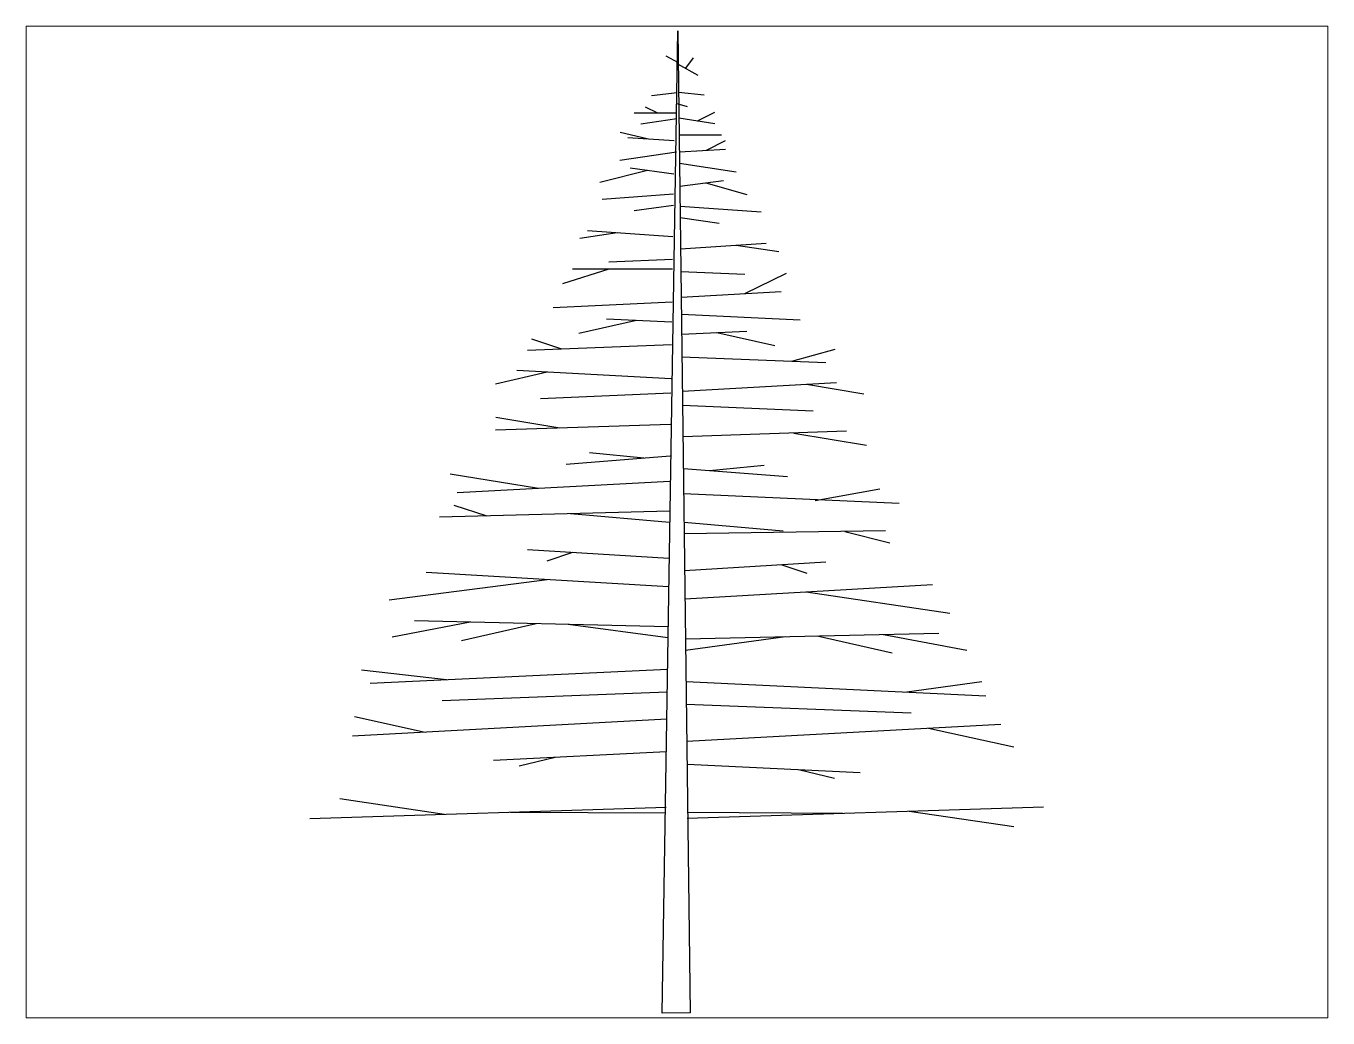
# Paper-space layout 'Layout1' of a CAD drawing. Header units: millimetres. Extents: x 1.05 to 9.45, y 0.8 to 7.2.
# The model-space entities are those that its viewports show. They can reach past a viewport. Long polylines and large blocks are cut down to what shows.
import ezdxf

# ---------------------------------------------------------------- set-up
doc = ezdxf.new("R2010")
doc.units = ezdxf.units.MM
doc.header["$MEASUREMENT"] = 0

# ---------------------------------------------------------------- blocks, each defined once
blk = doc.blocks.new('M_SITE2D_ELEV_TREES_Tree 3')
at = {"color": 0, "linetype": 'ByBlock'}
for p, q in [((-63.846, 0), (0, 4000)), ((0, 4000), (50.133, 1.116)), ((2.049, 3870.04), (-48.156, 3897.844)), ((32.148, 3847.792), (64.146, 3890.016)), ((-2.049, 3866.732), (81.528, 3820.444)), ((-3.123, 3747.564), (-107.598, 3735.972)), ((3.123, 3750.868), (107.598, 3739.276)), ((-6.726, 3664.956), (-178.536, 3665.3)), ((-82.167, 3665.108), (-131.802, 3690.056)), ((-4.545, 3704.468), (38.076, 3692.896)), ((80.46, 3634.224), (151.05, 3669.708)), ((-4.437, 3642.656), (-151.05, 3620.02)), ((4.437, 3645.96), (151.05, 3623.324)), ((-124.944, 3559.992), (-235.116, 3586.856)), ((-15.069, 3553.036), (-203.391, 3564.956)), ((5.307, 3576.604), (177.12, 3576.944)), ((116.052, 3514.004), (194.499, 3553.756)), ((-5.742, 3506.864), (-236.934, 3472.192)), ((6.18, 3507.052), (194.499, 3518.968)), ((6.759, 3460.876), (237.951, 3426.208)), ((-123.285, 3431.212), (-318.279, 3382.736)), ((-16.818, 3417.044), (-194.7, 3440.712)), ((7.926, 3367.752), (185.808, 3391.424)), ((114.396, 3381.92), (281.4, 3333.448)), ((-17.835, 3335.708), (-307.671, 3313.164)), ((-18.414, 3289.724), (-177.321, 3266.784)), ((8.946, 3286.416), (339.918, 3263.876)), ((9.522, 3240.436), (168.429, 3217.496)), ((-20.013, 3162.02), (-368.502, 3185.62)), ((-246.714, 3177.372), (-398.706, 3154.18)), ((11.124, 3112.732), (359.613, 3136.328)), ((237.822, 3128.08), (411.753, 3101.544)), ((-281.085, 3029.324), (-469.587, 2969.908)), ((-21.441, 3029.564), (-428.676, 3029.188)), ((-21.174, 3069.48), (-281.601, 3058.072)), ((12.282, 3020.188), (272.709, 3008.78)), ((272.994, 2930.608), (441.972, 3013.524)), ((13.596, 2915.476), (420.444, 2939.212)), ((-23.352, 2895.792), (-507.546, 2872.548)), ((-168.177, 2820.612), (-403.263, 2768.192)), ((-24.375, 2814.068), (-290.292, 2826.168)), ((14.46, 2846.504), (498.654, 2823.26)), ((15.486, 2764.78), (281.4, 2776.876)), ((159.288, 2771.32), (394.371, 2718.9)), ((-25.53, 2721.912), (-611.826, 2698.62)), ((-472.908, 2704.14), (-594.447, 2745)), ((16.641, 2672.624), (602.934, 2649.332)), ((464.016, 2654.848), (640.995, 2703.5)), ((-532.38, 2610.636), (-742.056, 2561.44)), ((-27.279, 2582.616), (-655.278, 2617.452)), ((18.387, 2533.328), (646.386, 2568.164)), ((523.491, 2561.348), (756.945, 2521.784)), ((-28.005, 2524.656), (-559.686, 2501.504)), ((19.113, 2475.368), (550.794, 2452.212)), ((-29.604, 2397.144), (-742.179, 2373.956)), ((-480.78, 2382.464), (-741.918, 2426.084)), ((20.712, 2347.856), (686.601, 2371.044)), ((471.891, 2362.54), (768.048, 2313.072)), ((-138.051, 2259.56), (-359.811, 2281.192)), ((-31.224, 2267.892), (-455.403, 2234.812)), ((129.159, 2210.272), (350.922, 2231.904)), ((-568.206, 2136.432), (-927.723, 2194.364)), ((22.332, 2218.6), (446.514, 2185.524)), ((-32.514, 2164.92), (-898.599, 2118.86)), ((559.317, 2087.14), (823.17, 2135.336)), ((23.622, 2115.628), (901.38, 2077.36)), ((-34.545, 2043.556), (-970.938, 2020.28)), ((-776.331, 2024.532), (-911.331, 2066.688)), ((-33.969, 1997.576), (-437.709, 2033.216)), ((25.08, 1999.516), (428.817, 1963.876)), ((25.656, 1953.536), (845.625, 1965.128)), ((679.905, 1960.88), (862.815, 1915.024)), ((-36.438, 1851.936), (-611.826, 1886.956)), ((-428.922, 1875.824), (-533.616, 1840.576)), ((27.546, 1802.648), (602.934, 1837.668)), ((420.03, 1826.536), (524.724, 1791.288)), ((-531.945, 1764.52), (-1175.883, 1681.644)), ((-37.89, 1736.016), (-1024.668, 1794.196)), ((29.001, 1686.728), (1037.442, 1744.904)), ((523.053, 1715.232), (1106.964, 1628.956)), ((-846.228, 1591.88), (-1163.538, 1531.652)), ((-39.93, 1573.344), (-1072.404, 1597.076)), ((-576.462, 1585.676), (-881.22, 1515.912)), ((-40.5, 1527.944), (-446.601, 1582.692)), ((31.041, 1524.052), (1063.512, 1547.788)), ((837.336, 1542.588), (1176.483, 1478.216)), ((31.608, 1478.652), (437.709, 1533.4)), ((567.573, 1536.388), (872.331, 1466.62)), ((-941.838, 1357.228), (-1288.278, 1397.248)), ((-42.105, 1399.852), (-1252.701, 1342.5)), ((33.216, 1350.56), (1254.696, 1292.692)), ((932.949, 1307.936), (1237.314, 1350.668)), ((-43.266, 1307.308), (-959.43, 1272.412)), ((34.374, 1258.02), (950.541, 1223.124)), ((-45.156, 1196.868), (-1324.416, 1127.452)), ((-1029.087, 1143.476), (-1316.589, 1206.968)), ((36.264, 1107.324), (1315.527, 1176.74)), ((1020.198, 1160.716), (1367.667, 1083.98)), ((-46.32, 1063.74), (-750.849, 1028.972)), ((-499.845, 1041.356), (-646.587, 1005.724)), ((37.428, 1014.448), (741.96, 979.68)), ((490.953, 992.068), (637.695, 956.432)), ((-950.622, 808.616), (-1376.538, 872.276)), ((-46.95, 837.496), (-1498.2, 791.12)), ((-48.783, 813.88), (-681.174, 817.228)), ((38.058, 794.176), (1489.311, 840.552)), ((39.894, 817.792), (672.282, 814.444)), ((941.73, 823.056), (1367.649, 759.396)), ((50.133, 1.116), (-63.846, 0))]:
    blk.add_line(p, q, dxfattribs=at)

msp = doc.modelspace()

# ---------------------------------------------------------------- block references
msp.add_blockref('M_SITE2D_ELEV_TREES_Tree 3', (18800, 18200))

psp = doc.layouts.get("Layout1")

# ---------------------------------------------------------------- viewports
at = {"layer": '0'}
psp.add_viewport(center=(5.25, 4), size=(8.4, 6.4), view_center_point=(18796.5012, 20200.1046), view_height=4039.770957, dxfattribs=at)

doc.saveas('drawing.dxf')
